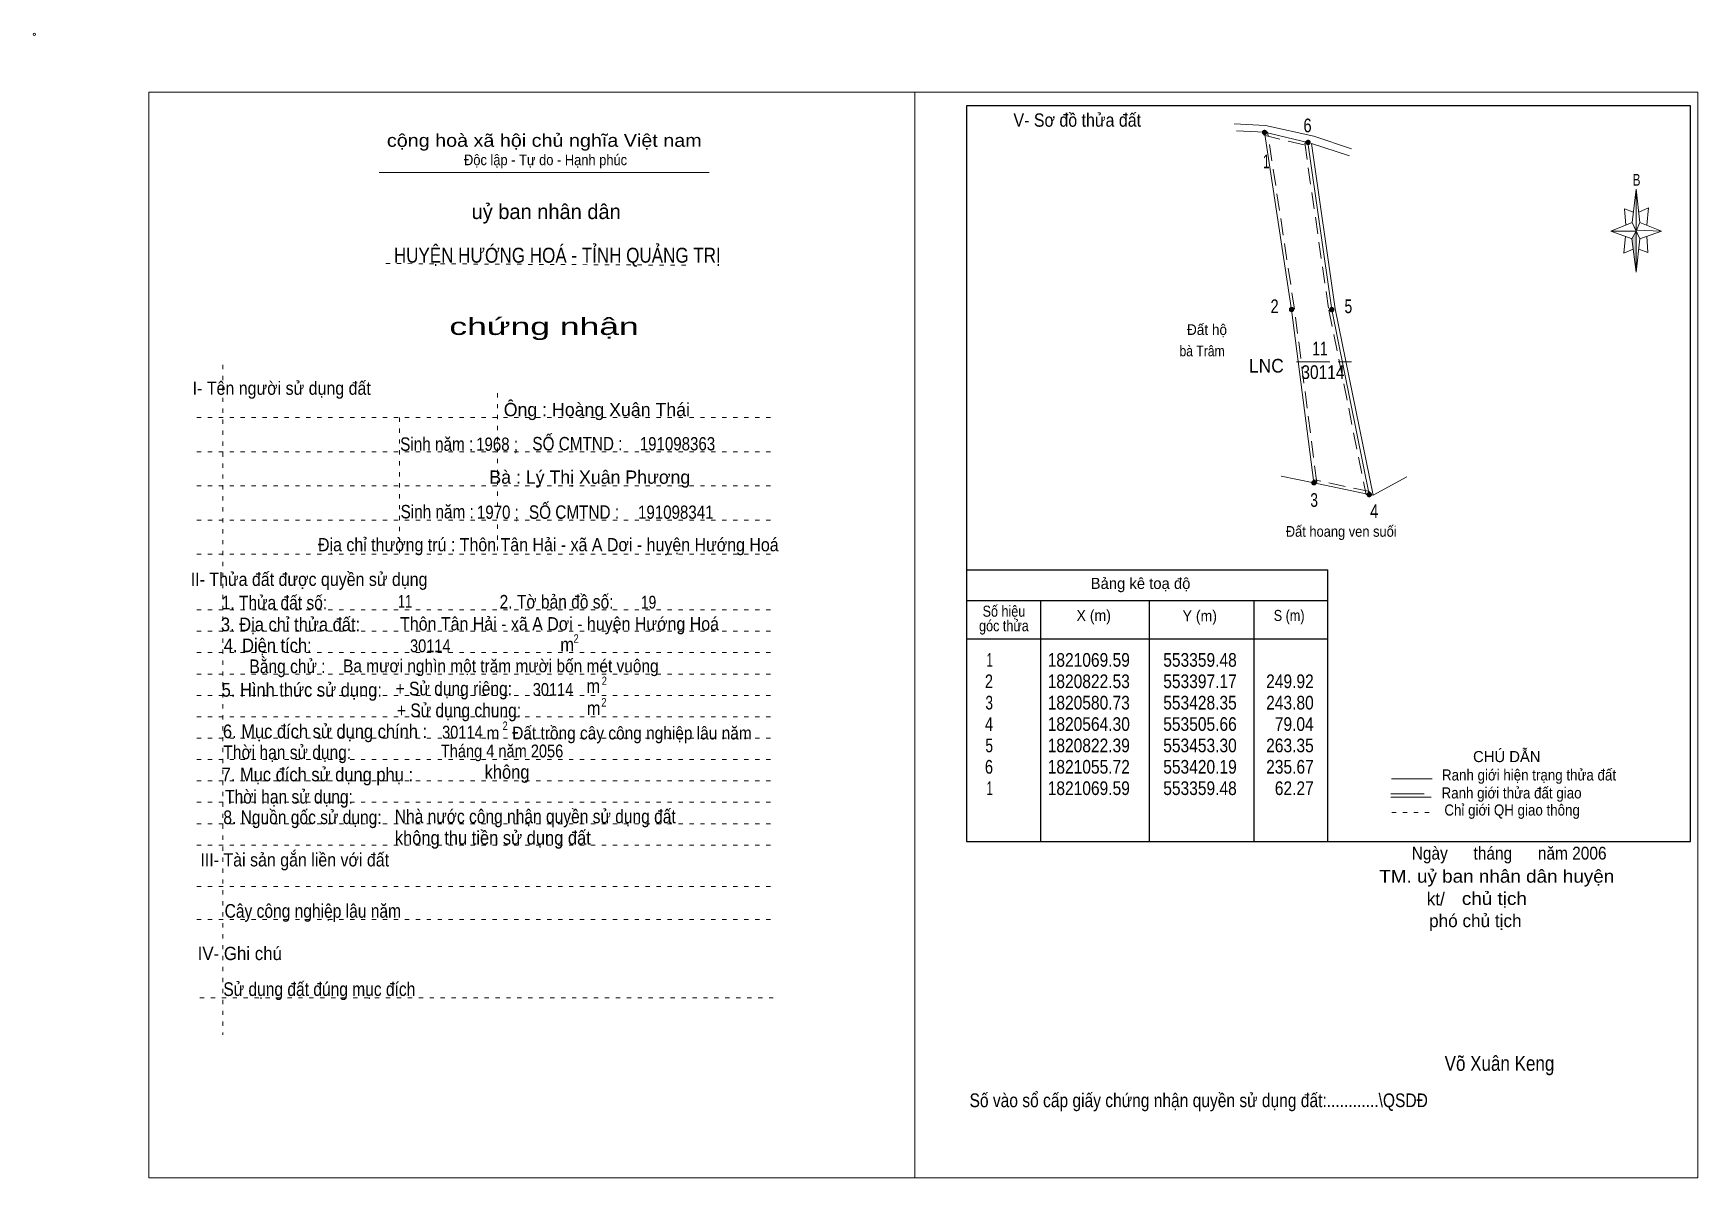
# Model space of a CAD drawing. Header units: centimetres. Extents: x -1.6 to 37.4, y -1.3 to 25.5.
import ezdxf
from ezdxf.enums import TextEntityAlignment as Align

# ---------------------------------------------------------------- set-up
doc = ezdxf.new("R2010")
doc.units = ezdxf.units.CM
doc.header["$LTSCALE"] = 0.13
for name, pattern in [('DOTTED', [1.5, 0.3, -1.2]), ('LONG_DASHED', [7.5, 6, -1.5]), ('MEDIUM_DASHED', [4.5, 3, -1.5])]:
    doc.linetypes.add(name, pattern=pattern)
for name, color, linetype, lineweight in [('1', 7, 'DOTTED', 13), ('10', 7, 'Continuous', 13), ('2', 7, 'Continuous', 25), ('22', 7, 'Continuous', 13), ('3', 7, 'Continuous', 13), ('30', 7, 'Continuous', 13), ('32', 7, 'LONG_DASHED', 13), ('33', 7, 'LONG_DASHED', 13), ('35', 7, 'Continuous', 13)]:
    doc.layers.add(name, color=color, linetype=linetype, lineweight=lineweight)

msp = doc.modelspace()

# ---------------------------------------------------------------- hatches: boundary and pattern name
at = {"layer": '30'}
msp.add_hatch(color=256, dxfattribs=at).paths.add_polyline_path([(35.91, 20.87), (35.91, 19.91), (35.81, 20.69)])
at = {"layer": '32'}
for points in [[(27.2691, 23.1761, 1), (27.1691, 23.1761, 1)], [(28.2868, 22.9436, 1), (28.1868, 22.9436, 1)], [(27.901, 19.0346, 1), (27.801, 19.0346, 1)], [(28.8419, 19.0322, 1), (28.7419, 19.0322, 1)], [(28.4236, 14.9812, 1), (28.3236, 14.9812, 1)], [(29.7196, 14.7058, 1), (29.6196, 14.7058, 1)]]:
    msp.add_hatch(color=256, dxfattribs=at).paths.add_polyline_path(points)

# ---------------------------------------------------------------- linework, layer by layer
at = {"layer": '1', "linetype": 'Continuous'}
msp.add_line((6.51, 22.24), (14.23, 22.24), dxfattribs=at)
at = {"layer": '1'}
for p, q in [((6.67, 20.11), (13.82, 20.07)), ((2.86, 17.74), (2.86, 2.07)), ((9.28, 17.08), (9.28, 13.31)), ((2.25, 16.51), (15.75, 16.51)), ((6.99, 16.51), (6.99, 13.31)), ((2.25, 15.71), (15.75, 15.71)), ((2.25, 14.91), (15.75, 14.91)), ((2.25, 14.11), (15.75, 14.11)), ((2.25, 13.31), (15.75, 13.31)), ((2.25, 12.01), (15.75, 12.01)), ((2.25, 11.51), (15.75, 11.51)), ((2.25, 11.01), (15.75, 11.01)), ((2.25, 10.51), (15.75, 10.51)), ((2.25, 10.01), (15.75, 10.01)), ((2.25, 9.51), (15.75, 9.51)), ((2.25, 9.01), (15.75, 9.01)), ((2.25, 8.51), (15.75, 8.51)), ((2.25, 8.01), (15.75, 8.01)), ((2.25, 7.51), (15.75, 7.51)), ((2.25, 7.01), (15.75, 7.01)), ((2.25, 6.51), (15.75, 6.51)), ((2.25, 5.54), (15.75, 5.54)), ((2.25, 4.77), (15.75, 4.77)), ((2.32, 2.94), (15.82, 2.94))]:
    msp.add_line(p, q, dxfattribs=at)
at = {"layer": '10'}
for p, q in [((27.24, 23.34), (26.51, 23.38)), ((27.22, 23.18), (26.56, 23.21)), ((28.37, 23.09), (27.24, 23.34)), ((29.25, 22.79), (28.37, 23.09)), ((29.76, 14.69), (28.87, 19.05)), ((27.61, 15.14), (28.37, 14.98)), ((29.76, 14.69), (30.55, 15.12))]:
    msp.add_line(p, q, dxfattribs=at)
at = {"layer": '10', "linetype": 'MEDIUM_DASHED'}
for p, q in [((27.2, 23.11), (28.21, 22.87)), ((29.68, 14.78), (28.38, 15.05))]:
    msp.add_line(p, q, dxfattribs=at)
at = {"layer": '10'}
msp.add_lwpolyline([(28.37, 14.98), (27.85, 19.03), (27.22, 23.18), (28.23, 22.94), (28.79, 19.03), (29.67, 14.71)], close=True, dxfattribs=at)
at = {"layer": '10', "linetype": 'MEDIUM_DASHED'}
for points in [[(28.44, 14.99), (27.92, 19.04), (27.29, 23.19)], [(28.16, 22.93), (28.72, 19.02), (29.6, 14.7)]]:
    msp.add_lwpolyline(points, dxfattribs=at)
at = {"layer": '10'}
msp.add_lwpolyline([(29.21, 22.63), (28.32, 22.92), (28.87, 19.05)], dxfattribs=at)
msp.add_circle((-1.55, 25.47), 0.025, dxfattribs=at)
at = {"layer": '2'}
for p, q in [((20.25, 12.95), (28.7, 12.95)), ((28.7, 6.59), (28.7, 12.95)), ((20.25, 12.23), (28.7, 12.23)), ((21.99, 6.59), (21.99, 12.23)), ((24.53, 10.89), (24.53, 12.23)), ((26.97, 12.23), (26.97, 6.59)), ((20.25, 11.33), (28.7, 11.33))]:
    msp.add_line(p, q, dxfattribs=at)
msp.add_lwpolyline([(37.18, 23.8), (20.25, 23.8), (20.25, 6.59), (37.18, 6.59)], close=True, dxfattribs=at)
msp.add_lwpolyline([(24.53, 6.59), (24.53, 10.39), (24.53, 10.89)], dxfattribs=at)
at = {"layer": '22'}
msp.add_line((29.67, 14.71), (29.76, 14.69), dxfattribs=at)
at = {"layer": '3'}
msp.add_line((19.04, 24.12), (19.04, -1.27), dxfattribs=at)
for points in [[(19.04, 24.12), (1.13, 24.12), (1.13, -1.27), (19.04, -1.27)], [(19.04, -1.27), (37.35, -1.27), (37.35, 24.12), (19.04, 24.12)]]:
    msp.add_lwpolyline(points, dxfattribs=at)
at = {"layer": '30'}
for p, q in [((35.82, 21.07), (35.91, 21.85)), ((36, 21.07), (36.5, 20.87)), ((35.82, 20.69), (35.32, 20.87)), ((36, 20.69), (35.91, 19.91)), ((36.16, 20.75), (36.18, 20.37)), ((36.18, 20.37), (35.97, 20.45))]:
    msp.add_line(p, q, dxfattribs=at)
for points in [[(35.91, 21.85), (36, 21.07), (35.91, 20.87)], [(35.91, 20.87), (35.32, 20.87), (35.82, 21.07), (36, 20.69), (36.5, 20.87), (35.91, 20.89)], [(35.91, 20.87), (35.91, 19.91), (35.81, 20.69)]]:
    msp.add_lwpolyline(points, close=True, dxfattribs=at)
for points in [[(35.97, 21.31), (36.2, 21.41), (36.16, 21.01)], [(35.91, 20.87), (35.82, 21.07), (35.32, 20.87)], [(35.85, 21.31), (35.64, 21.39), (35.67, 21.01)], [(35.66, 20.75), (35.62, 20.35), (35.84, 20.45)], [(35.91, 20.87), (36, 20.69), (36.5, 20.87)]]:
    msp.add_lwpolyline(points, dxfattribs=at)
at = {"layer": '32'}
for centre in [(27.2191, 23.1761), (28.2368, 22.9436), (27.851, 19.0346), (28.7919, 19.0322), (28.3736, 14.9812), (29.6696, 14.7058)]:
    msp.add_circle(centre, 0.05, dxfattribs=at)
at = {"layer": '33'}
msp.add_line((27.97, 17.81), (29.25, 17.81), dxfattribs=at)
at = {"layer": '35'}
for p, q in [((30.19, 8.06), (31.14, 8.06)), ((30.17, 7.63), (31.12, 7.63))]:
    msp.add_line(p, q, dxfattribs=at)
at = {"layer": '35', "linetype": 'LONG_DASHED'}
msp.add_line((30.17, 7.71), (31.12, 7.71), dxfattribs=at)
at = {"layer": '35', "linetype": 'DOTTED'}
msp.add_line((30.2, 7.27), (31.19, 7.27), dxfattribs=at)

# ---------------------------------------------------------------- texts
at = {"layer": '1'}
for s, height, width, p in [('V- Sơ đồ thửa đất', 0.31, 0.9, (22.84, 23.31)), ('cộng hoà xã hội chủ nghĩa Việt nam', 0.3, 1.15, (10.375, 22.84)), ('Độc lập - Tự do - Hạnh phúc', 0.25, 0.9, (10.405, 22.41)), ('chứng nhận', 0.4, 1.55, (10.37, 18.44)), ('I- Tên người sử dụng đất', 0.31, 0.9, (4.235, 17.04)), ('II- Thửa đất được quyền sử dụng', 0.31, 0.9, (4.875, 12.57)), ('III- Tài sản gắn liền với đất', 0.31, 0.9, (4.54, 6.01)), ('IV- Ghi chú', 0.31, 0.95, (3.255, 3.82))]:
    msp.add_text(s, height=height, dxfattribs=dict(at, width=width)).set_placement(p, align=Align.CENTER)
msp.add_text('uỷ ban nhân dân', height=0.35, dxfattribs=at).set_placement((10.42, 21.15), align=Align.CENTER)
at = {"layer": '10'}
for s, width, p in [('  Đất hộ', 0.95, (25.23, 18.44)), ('bà Trâm', 0.85, (25.23, 17.94))]:
    msp.add_text(s, height=0.25, dxfattribs=dict(at, width=width)).set_placement(p)
for s, height, p in [('Ông : Hoàng Xuân Thái', 0.31, (11.605, 16.54)), ('Bà : Lý Thị Xuân Phương', 0.31, (11.44, 14.96)), ('kt/ ', 0.3, (31.28, 5.1)), ('phó chủ tịch ', 0.3, (32.205, 4.59))]:
    msp.add_text(s, height=height, dxfattribs=at).set_placement(p, align=Align.CENTER)
for s, height, width, p in [('Sinh năm :', 0.3149, 0.85, (7.86, 15.73)), ('1968 ;', 0.31, 0.85, (9.27, 15.73)), ('SỐ CMTND :', 0.3149, 0.85, (11.15, 15.74)), ('191098363', 0.31, 0.85, (13.49, 15.74)), ('Sinh năm :', 0.3149, 0.85, (7.87, 14.15)), ('1970 ;', 0.31, 0.85, (9.29, 14.14)), ('SỐ CMTND :', 0.3149, 0.85, (11.07, 14.14)), ('191098341', 0.31, 0.85, (13.45, 14.14)), ('Địa chỉ thường trú : Thôn Tân Hải - xã A Dơi - huyện Hướng Hoá', 0.31, 0.9, (10.47, 13.38)), ('Đất hoang ven suối ', 0.25, 0.9, (29.055, 13.72)), ('11', 0.3, 0.75, (7.12, 12.06)), ('19', 0.3, 0.8, (12.815, 12.04)), (' Thôn Tân Hải - xã A Dơi - huyện Hướng Hoá', 0.31, 0.9, (10.68, 11.53)), ('30114', 0.3, 0.85, (7.71, 11.02)), ('Ba mươi nghìn một trăm mười bốn mét vuông ', 0.3, 0.9, (9.41, 10.55)), ('30114', 0.3, 0.85, (10.58, 10)), ('30114', 0.3, 0.85, (8.46, 9)), ('m   Đất trồng cây công nghiệp lâu năm ', 0.3, 0.9, (12.175, 8.98)), ('Tháng 4 năm 2056 ', 0.3, 0.85, (9.435, 8.56)), ('Ngày      tháng      năm 2006', 0.3, 0.9, (32.94, 6.17)), ('TM. uỷ ban nhân dân huyện', 0.3, 1.1, (32.65, 5.63)), ('chủ tịch', 0.3, 1.1, (32.595, 5.11)), ('Võ Xuân Keng ', 0.35, 0.85, (32.77, 1.23))]:
    msp.add_text(s, height=height, dxfattribs=dict(at, width=width)).set_placement(p, align=Align.CENTER)
at = {"layer": '2'}
for s, height, width, p in [('HUYỆN HƯỚNG HOÁ - TỈNH QUẢNG TRỊ', 0.35, 0.85, (10.68, 20.13)), ('Số hiệu', 0.2591, 0.85, (21.125, 11.85)), ('3. Địa chỉ thửa đất:', 0.32, 0.9, (4.44, 11.51)), ('góc thửa', 0.2591, 0.85, (21.125, 11.51)), ('X (m)', 0.2591, 0.95, (23.225, 11.75)), ('Y (m)', 0.2591, 0.95, (25.705, 11.74)), ('S (m)', 0.2591, 0.85, (27.795, 11.75)), ('Số vào sổ cấp giấy chứng nhận quyền sử dụng đất:............\\QSDĐ', 0.32, 0.85, (25.68, 0.38))]:
    msp.add_text(s, height=height, dxfattribs=dict(at, width=width)).set_placement(p, align=Align.CENTER)
msp.add_text('Bảng kê toạ độ', height=0.2591, dxfattribs=at).set_placement((24.32, 12.5), align=Align.CENTER)
for s, height, width, p in [('1. Thửa đất số:', 0.32, 0.85, (2.83, 12.02)), ('2. Tờ bản đồ số:', 0.32, 0.85, (9.33, 12.04)), ('4. Diện tích:', 0.32, 0.9, (2.88, 11.02)), ('m', 0.32, 0.9, (10.75, 11.04)), ('2', 0.2, 0.8, (11.06, 11.24)), ('Bằng chử :', 0.32, 0.85, (3.48, 10.53)), ('5. Hình thức sử dụng:', 0.32, 0.9, (2.83, 9.98)), ('+ Sử dụng riêng:', 0.32, 0.85, (6.9, 10.01)), ('m', 0.32, 0.9, (11.36, 10.07)), ('2', 0.2, 0.8, (11.72, 10.25)), ('+ Sử dụng chung:', 0.32, 0.85, (6.93, 9.5)), ('m', 0.32, 0.9, (11.37, 9.55)), ('2', 0.2, 0.8, (11.71, 9.75)), ('6. Mục đích sử dụng chính : ', 0.32, 0.9, (2.86, 9.01)), ('2', 0.2, 0.8, (9.4, 9.2)), ('Thời hạn sử dụng: ', 0.32, 0.85, (2.87, 8.52)), ('7. Mục đích sử dụng phụ : ', 0.32, 0.9, (2.83, 8)), ('không', 0.32, 0.9, (8.98, 8.06)), ('Thời hạn sử dụng: ', 0.32, 0.85, (2.91, 7.48)), ('8. Nguồn gốc sử dụng: ', 0.32, 0.85, (2.87, 7)), ('Nhà nước công nhận quyền sử dụng đất  ', 0.32, 0.85, (6.88, 7.02)), ('không thu tiền sử dụng đất', 0.32, 0.9, (6.88, 6.52)), ('Cây công nghiệp lâu năm', 0.32, 0.85, (2.9, 4.81)), ('Sử dụng đất đúng mục đích', 0.32, 0.85, (2.87, 2.98))]:
    msp.add_text(s, height=height, dxfattribs=dict(at, width=width)).set_placement(p)
at = {"layer": '30', "width": 0.75}
msp.add_text('B', height=0.2756, dxfattribs=at).set_placement((35.92, 21.93), align=Align.CENTER)
at = {"layer": '30'}
for s, width, p in [('1', 0.65, (20.87, 10.68)), ('1821069.59', 0.85, (24.07, 10.68)), ('553359.48', 0.85, (26.57, 10.68)), ('553359.48', 0.85, (26.57, 10.68)), ('2', 0.8, (20.87, 10.18)), ('1820822.53', 0.85, (24.07, 10.18)), ('553397.17', 0.85, (26.57, 10.18)), ('249.92', 0.85, (28.37, 10.18)), ('3', 0.75, (20.87, 9.68)), ('1820580.73', 0.85, (24.07, 9.68)), ('553428.35', 0.85, (26.57, 9.68)), ('243.80', 0.85, (28.37, 9.68)), ('4', 0.8, (20.87, 9.18)), ('1820564.30', 0.85, (24.07, 9.18)), ('553505.66', 0.85, (26.57, 9.18)), ('79.04', 0.85, (28.37, 9.18)), ('5', 0.75, (20.87, 8.68)), ('1820822.39', 0.85, (24.07, 8.68)), ('553453.30', 0.85, (26.57, 8.68)), ('263.35', 0.85, (28.37, 8.68)), ('6', 0.8, (20.87, 8.18)), ('1821055.72', 0.85, (24.07, 8.18)), ('553420.19', 0.85, (26.57, 8.18)), ('235.67', 0.85, (28.37, 8.18)), ('1', 0.65, (20.87, 7.68)), ('1821069.59', 0.85, (24.07, 7.68)), ('553359.48', 0.85, (26.57, 7.68)), ('62.27', 0.85, (28.37, 7.68))]:
    msp.add_text(s, height=0.32, dxfattribs=dict(at, width=width)).set_placement(p, align=Align.RIGHT)
at = {"layer": '32'}
for s, width, p in [('6', 0.8, (28.225, 23.18)), ('1', 0.65, (27.26, 22.34)), ('2', 0.8, (27.455, 18.95)), ('5', 0.75, (29.18, 18.95)), ('3', 0.75, (28.38, 14.42)), ('4', 0.8, (29.785, 14.16))]:
    msp.add_text(s, height=0.32, dxfattribs=dict(at, width=width)).set_placement(p, align=Align.CENTER)
at = {"layer": '33'}
for s, width, p in [('11', 0.75, (28.515, 17.96)), ('30114', 0.85, (28.585, 17.41))]:
    msp.add_text(s, height=0.32, dxfattribs=dict(at, width=width)).set_placement(p, align=Align.CENTER)
at = {"layer": '33', "width": 0.95}
msp.add_text('LNC', height=0.32, dxfattribs=at).set_placement((27.67, 17.56), align=Align.RIGHT)
at = {"layer": '35'}
msp.add_text('CHÚ DẪN', height=0.2591, dxfattribs=at).set_placement((32.885, 8.45), align=Align.CENTER)
at = {"layer": '35', "width": 0.9}
for s, p in [('Ranh giới hiện trạng thửa đất', (33.405, 8.02)), ('Ranh giới thửa đất giao ', (33.04, 7.6)), ('Chỉ giới QH giao thông', (33.01, 7.2))]:
    msp.add_text(s, height=0.2591, dxfattribs=at).set_placement(p, align=Align.CENTER)

doc.saveas('drawing.dxf')
